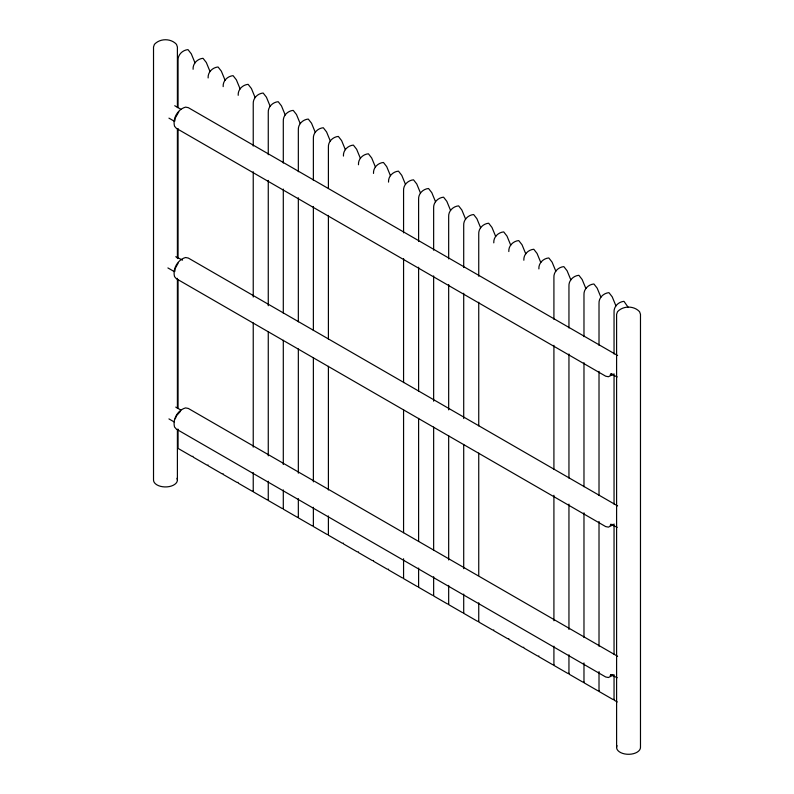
<?xml version="1.0" encoding="UTF-8"?>
<svg xmlns="http://www.w3.org/2000/svg" width="794" height="794" viewBox="0 0 794 794"><rect width="100%" height="100%" fill="white"/><g stroke="black" fill="none" stroke-linecap="round" stroke-linejoin="round"><path stroke-width="1.19" d="M193.091 69.276C192.684 63.51 197.498 58.816 203.026 58.299L206.321 62.508L210.043 71.559M208.127 77.951C207.71 72.185 212.534 67.49 218.062 66.974L221.347 71.182L225.079 80.234M223.164 86.635C222.747 80.869 227.56 76.174 233.089 75.658L236.384 79.866L240.116 88.918M238.2 95.31C237.783 89.543 242.597 84.849 248.125 84.333L251.42 88.541L255.142 97.602M343.435 156.071C343.018 150.304 347.841 145.61 353.37 145.094L356.655 149.302L360.387 158.353M358.471 164.755C358.054 158.989 362.868 154.294 368.396 153.778L371.691 157.986L375.423 167.038M373.508 173.429C373.091 167.663 377.904 162.969 383.433 162.452L386.728 166.661L390.45 175.712M388.534 182.114C388.117 176.347 392.941 171.653 398.469 171.137L401.764 175.345L405.486 184.397M493.779 242.865C493.362 237.108 498.175 232.414 503.704 231.888L506.999 236.106L510.721 245.157M508.815 251.549C508.398 245.783 513.212 241.088 518.74 240.572L522.035 244.78L525.757 253.832M523.841 260.233C523.425 254.467 528.248 249.773 533.776 249.247L537.072 253.465L540.793 262.516M538.878 268.908C538.461 263.142 543.275 258.447 548.803 257.931L552.098 262.139L555.83 271.191M174.759 121.194L175.087 119.07M174.759 271.588L175.087 269.464M175.256 118.008L178.809 111.855M175.256 268.402L178.104 263.201M175.256 418.785L176.685 415.51L180.486 411.292M613.276 374.302L608.422 376.733L605.693 376.197L176.377 128.34L174.541 126.236C172.437 118.475 177.806 109.185 185.578 107.13L188.307 107.656L617.623 355.523M613.276 524.695L608.422 527.127L605.693 526.591L176.377 278.724L174.541 276.62C172.437 268.868 177.806 259.578 185.578 257.514L188.307 258.05L617.623 505.917M613.276 675.089L608.422 677.51L605.693 676.984L176.377 429.117L174.541 427.013C172.437 419.252 177.806 409.972 185.578 407.908L188.307 408.444L617.623 656.301M611.846 374.321L610.169 374.907L612.373 374.242L610.655 373.905L617.206 376.942M612.68 524.417L610.169 525.291L612.373 524.626L610.655 524.298L617.206 527.335M612.68 674.811L610.169 675.684L612.373 675.019L610.655 674.682L617.206 677.719M268.263 499.793L267.062 499.793L253.236 491.804L253.236 472.559M283.299 508.468L282.098 508.468L268.263 500.488L268.263 481.233M298.336 517.152L297.125 517.152L283.299 509.162L283.299 489.918M313.372 525.827L312.161 525.827L298.336 517.847L298.336 498.592M403.57 577.903L402.34 577.893L388.564 569.933L388.534 569.229L387.313 569.209L373.527 561.259L373.508 560.544L372.277 560.534L358.491 552.574L358.471 551.87L357.24 551.85L343.455 543.9L343.435 543.185L342.204 543.175L328.428 535.216L328.398 534.511L327.197 534.511L313.372 526.521L313.372 507.277M418.607 586.587L417.396 586.587L403.57 578.608L403.57 558.758M433.643 595.262L432.432 595.262L418.607 587.282L418.607 568.038M448.67 603.946L447.469 603.946L433.643 595.966L433.643 576.712M463.706 612.631L462.505 612.631L448.67 604.641L448.67 585.396M553.914 664.707L552.684 664.687L538.898 656.737L538.878 656.023L537.647 656.013L523.871 648.053L523.841 647.348L522.611 647.328L508.835 639.378L508.815 638.664L507.584 638.654L493.799 630.694L493.779 629.989L492.548 629.97L478.762 622.02L478.742 621.305L477.531 621.305L463.706 613.325L463.706 594.071M568.951 673.381L567.74 673.381L553.914 665.402L553.914 646.157M583.977 682.066L582.776 682.066L568.951 674.086L568.951 654.832M599.013 690.74L597.813 690.74L583.977 682.761L583.977 662.911M614.05 699.425L612.839 699.425L599.013 691.445L599.013 671.595M253.236 491.109L252.006 491.099L238.22 483.139L238.2 482.424L236.969 482.415L223.183 474.455L223.164 473.75L221.933 473.74L208.157 465.78L208.127 465.066L206.897 465.056L193.121 457.096L193.091 456.391L191.87 456.371L178.084 448.421L178.064 429.157M182.541 260.124L175.762 256.71M174.73 105.721L180.933 109.304M168.943 118.137L174.104 121.125M167.901 267.935L174.104 271.508M175.762 407.104L180.933 410.091M168.943 418.914L174.104 421.902M617.236 701.965L614.05 700.119L614.05 674.692M628.163 307.318L623.975 301.333C618.447 301.849 613.633 306.544 614.05 312.31L614.05 353.995M615.936 305.889L612.214 296.837L608.948 292.649C603.42 293.165 598.597 297.859 599.013 303.626L599.013 345.311M600.909 297.214L597.177 288.162L593.912 283.974C588.384 284.49 583.56 289.185 583.977 294.951L583.977 336.636M585.873 288.53L582.141 279.478L578.876 275.29C573.347 275.806 568.534 280.5 568.951 286.267L568.951 327.952M570.836 279.855L567.115 270.804L563.839 266.615C558.311 267.131 553.497 271.826 553.914 277.592L553.914 319.277M495.694 236.473L491.962 227.421L488.667 223.213C483.139 223.729 478.325 228.424 478.742 234.19L478.742 276.243M480.628 227.779L476.906 218.717L473.641 214.529C468.113 215.055 463.289 219.749 463.706 225.506L463.706 267.558M465.602 219.094L461.87 210.043L458.604 205.854C453.076 206.371 448.263 211.065 448.67 216.831L448.67 258.884M450.565 210.41L446.833 201.358L443.568 197.17C438.04 197.696 433.226 202.381 433.643 208.147L433.643 250.199M435.529 201.736L431.807 192.684L428.532 188.496C423.004 189.012 418.19 193.706 418.607 199.473L418.607 241.525M420.492 193.051L416.771 184L413.505 179.811C407.977 180.327 403.154 185.022 403.57 190.788L403.57 232.841M345.35 149.679L341.628 140.627L338.333 136.409C332.805 136.935 327.982 141.63 328.398 147.396L328.398 188.208M330.294 140.975L326.562 131.923L323.297 127.735C317.769 128.251 312.955 132.945 313.372 138.712L313.372 180.397M315.258 132.3L311.536 123.239L308.261 119.05C302.732 119.576 297.919 124.271 298.336 130.027L298.336 171.712M300.221 123.616L296.499 114.564L293.224 110.376C287.696 110.892 282.882 115.587 283.299 121.353L283.299 163.038M285.195 114.941L281.463 105.88L278.198 101.692C272.67 102.218 267.846 106.912 268.263 112.669L268.263 154.721M270.159 106.257L266.427 97.205L263.161 93.017C257.633 93.533 252.82 98.228 253.236 103.994L253.236 146.046M195.006 62.875L191.285 53.823L187.989 49.615C182.461 50.131 177.648 54.826 178.064 60.592L178.064 107.587M616.601 747.412L616.601 314.335L617.514 311.705C623.131 305.571 633.949 305.571 639.567 311.705L640.48 314.335L640.48 747.412A11.94 6.888 0 0 1 626.982 754.24A11.94 6.888 0 0 1 617.007 745.616M614.05 373.845L614.05 504.111M614.05 523.951L614.05 654.216M599.013 371.364L599.013 495.426M599.013 521.479L599.013 646.217M583.977 362.689L583.977 486.742M583.977 512.795L583.977 637.542M568.951 354.005L568.951 478.067M568.951 504.121L568.951 629.424M553.914 345.33L553.914 469.383M553.914 495.267L553.914 620.739M478.742 302.216L478.742 425.892M478.742 453.106L478.742 575.541M478.742 602.755L478.742 621.305M463.706 293.244L463.706 418.547M463.706 444.422L463.706 568.663M448.67 284.57L448.67 409.873M448.67 435.747L448.67 559.978M433.643 275.885L433.643 401.188M433.643 427.063L433.643 550.063M418.607 267.211L418.607 391.263M418.607 418.378L418.607 541.379M403.57 258.526L403.57 382.589M403.57 409.704L403.57 532.705M328.398 215.412L328.398 339.098M328.398 366.302L328.398 489.987M328.398 515.951L328.398 534.511M313.372 206.45L313.372 330.512M313.372 357.628L313.372 481.859M298.336 197.766L298.336 321.828M298.336 348.943L298.336 473.184M283.299 189.091L283.299 313.154M283.299 340.269L283.299 464.5M268.263 180.407L268.263 305.71M268.263 331.584L268.263 455.825M253.236 171.732L253.236 297.035M253.236 322.9L253.236 447.141M178.064 128.618L178.064 258.477M178.064 279.508L178.064 408.136M177.399 107.607L177.399 46.985L176.486 44.345C170.869 38.211 160.051 38.211 154.433 44.345L153.52 46.985L153.52 480.052A11.94 6.888 0 0 0 167.018 486.881A11.94 6.888 0 0 0 176.993 478.266M177.399 128.648L177.399 258.566M177.399 278.366L177.399 408.285M177.399 429.316L177.399 480.052"/></g></svg>
